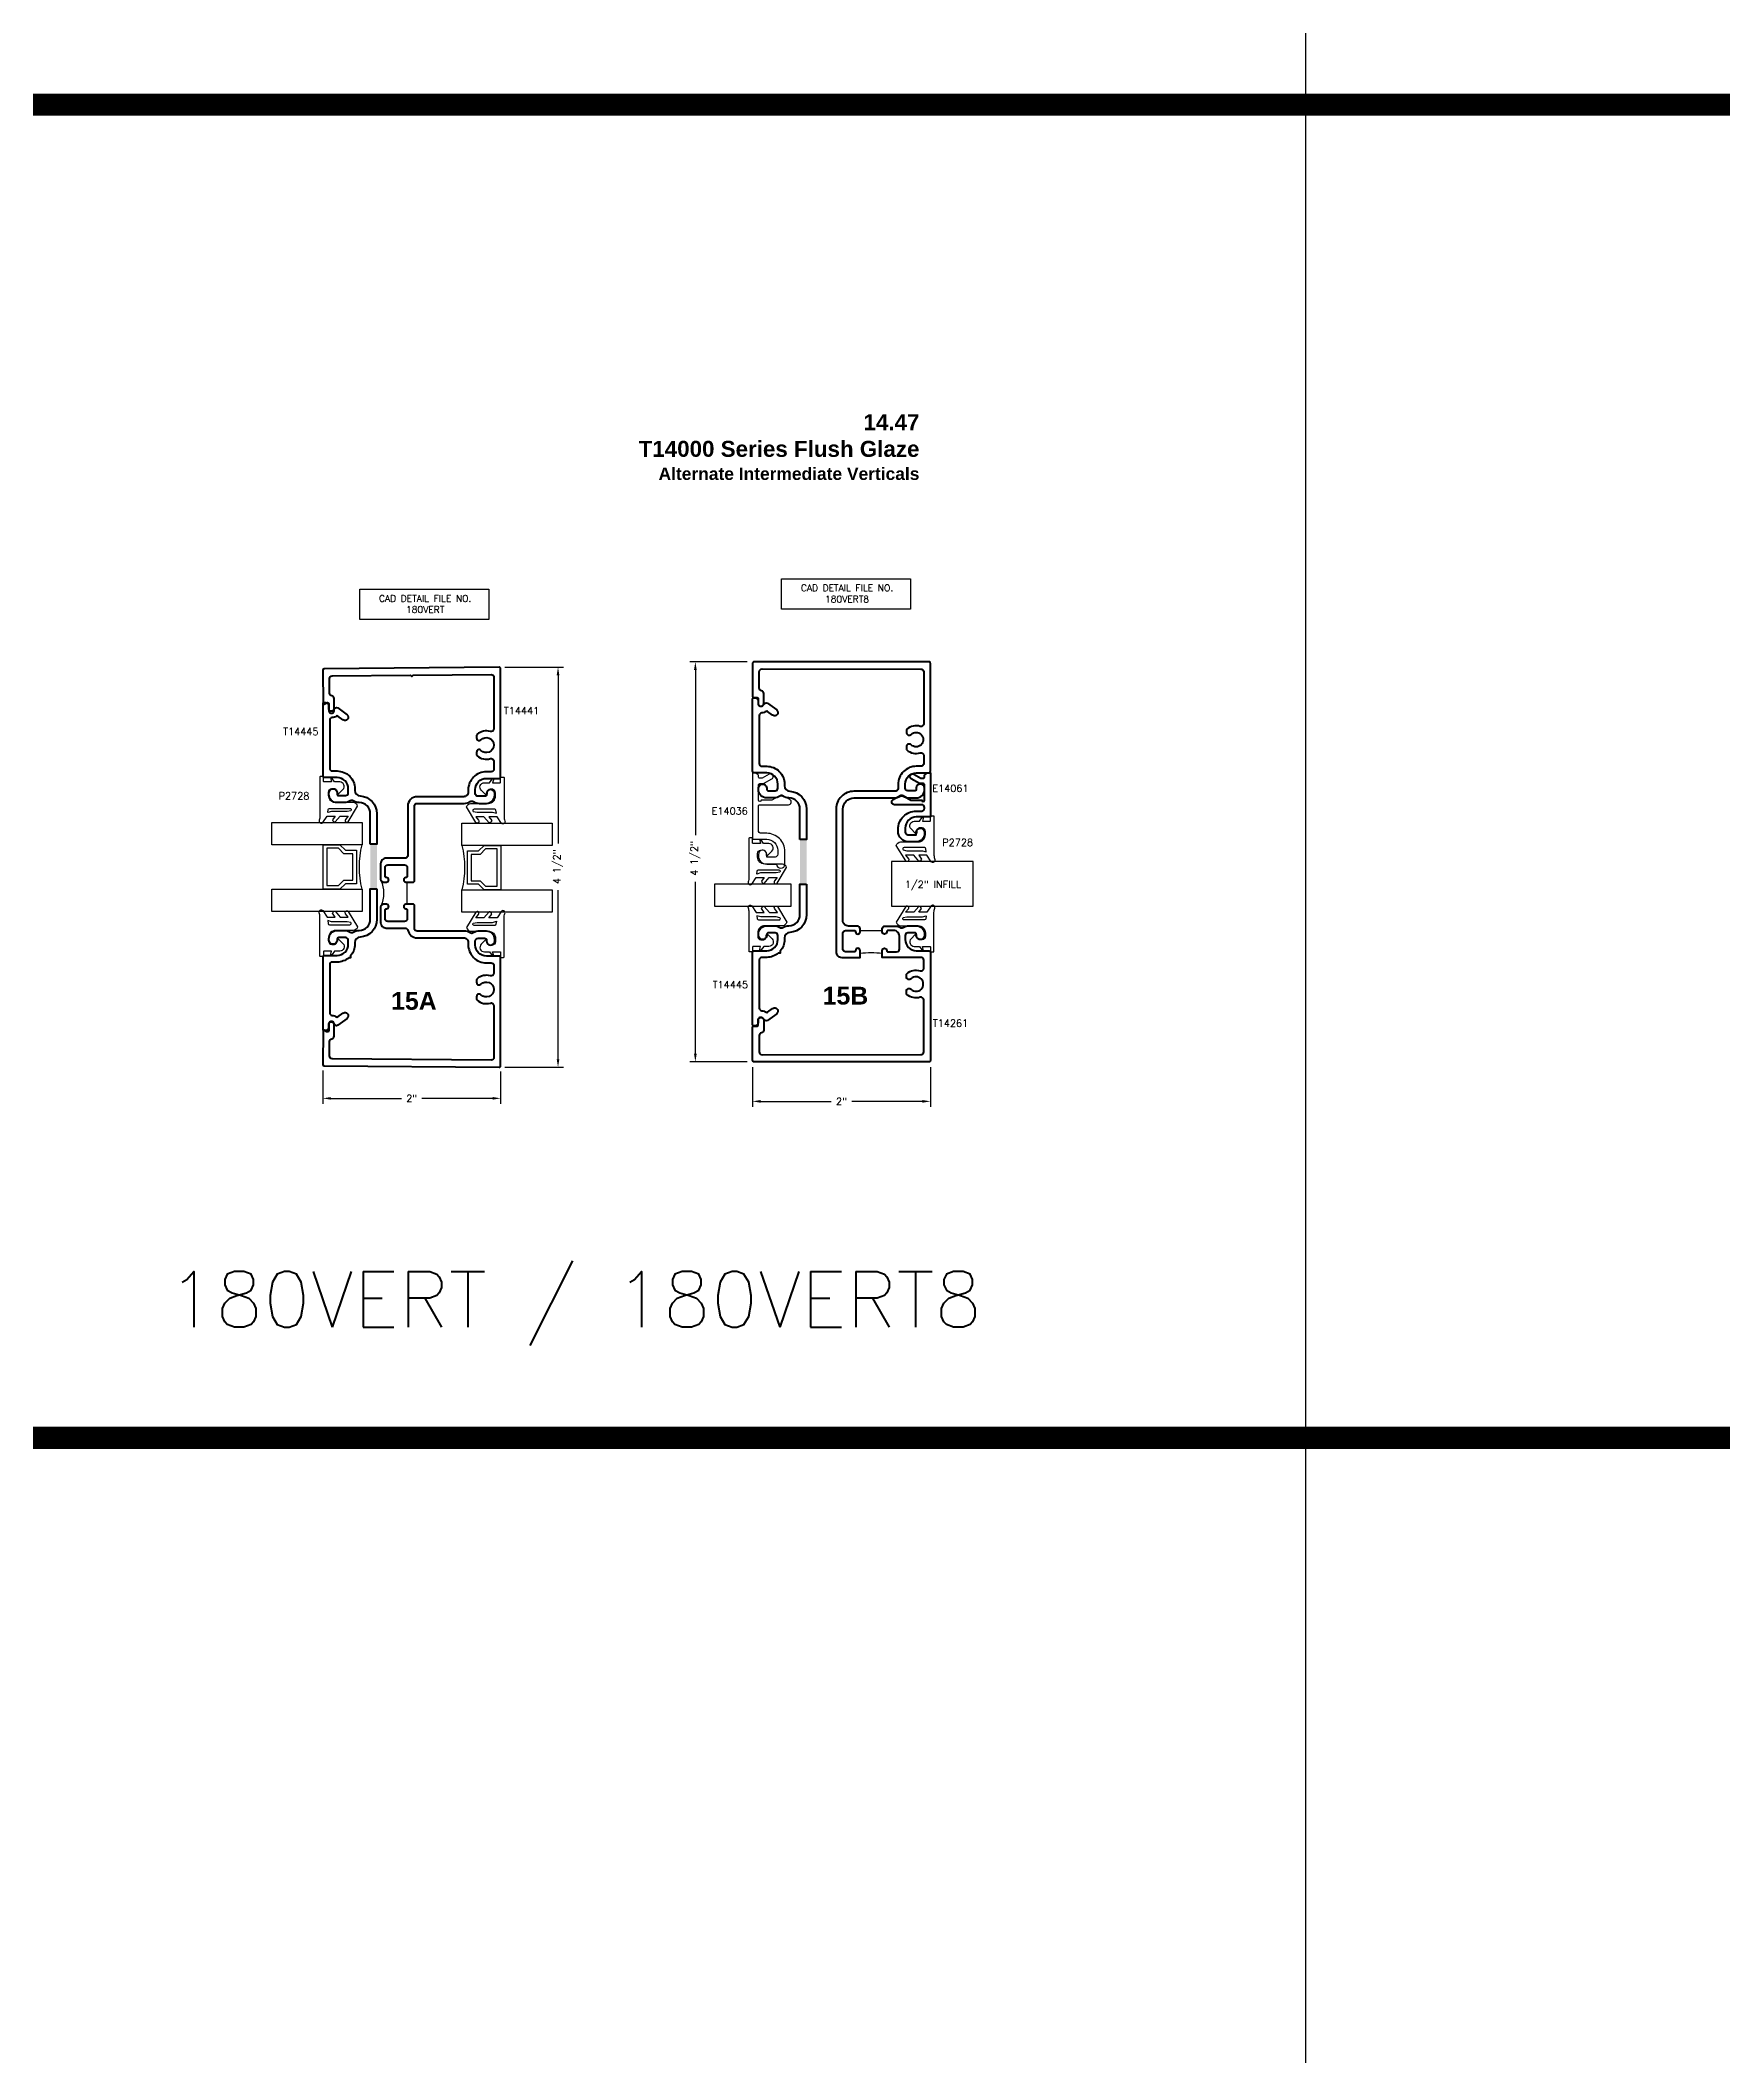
# Model space of a CAD drawing. Extents: x 0 to 152, y -15 to 75.
# Drawn here: x 63.05 to 81.98, y 7.93 to 30.6 of the extents above; entities that cross this region are included whole.
import ezdxf

# ---------------------------------------------------------------- set-up
doc = ezdxf.new("R2010")
doc.units = 0
doc.header["$MEASUREMENT"] = 0
doc.header["$PDMODE"] = 3
doc.layers.get('DEFPOINTS').update_dxf_attribs({"linetype": 'CONTINUOUS'})
for name, color, linetype in [('R-ANNO-DIMS', 3, 'CONTINUOUS'), ('R-ANNO-TEXT', 6, 'CONTINUOUS'), ('R-Det1', 4, 'CONTINUOUS'), ('R-Det2', 2, 'CONTINUOUS'), ('R-OTLN', 1, 'CONTINUOUS'), ('R-PAT1', 5, 'CONTINUOUS'), ('TITLE', 7, 'CONTINUOUS')]:
    doc.layers.add(name, color=color, linetype=linetype)
doc.styles.get("Standard").update_dxf_attribs({"font": 'simplex'})
doc.dimstyles.new('1X', dxfattribs={"dimtxt": 0.08, "dimasz": 0.09, "dimexe": 0.0625, "dimexo": 0.0625, "dimgap": 0.062, "dimtad": 0, "dimdec": 5, "dimzin": 4, "dimdsep": 46, "dimlunit": 5, "dimtxsty": 'Standard', "dimcen": 0, "dimclrd": 256, "dimclre": 256, "dimclrt": 256, "dimadec": 0, "dimazin": 1, "dimtfac": 1, "dimtdec": 5, "dimtofl": 0, "dimtmove": 0, "dimatfit": 3, "dimfxl": 1, "dimfrac": 2, "dimtolj": 1, "dimtzin": 4, "dimarcsym": 0})

# ---------------------------------------------------------------- blocks, each defined once
blk = doc.blocks.new('*D56')
at = {"layer": 'DEFPOINTS', "color": 0}
for p in [(66.229, 19.075), (68.229, 19.063), (68.229, 18.698)]:
    blk.add_point(p, dxfattribs=at)
at = {"layer": 'R-ANNO-DIMS', "lineweight": -2}
for p, q in [((66.229, 19.012), (66.229, 18.635)), ((68.229, 19), (68.229, 18.635)), ((66.319, 18.698), (67.113, 18.698)), ((68.139, 18.698), (67.344, 18.698))]:
    blk.add_line(p, q, dxfattribs=at)
at = {"layer": 'R-ANNO-DIMS'}
for points in [[(66.319, 18.713), (66.319, 18.683), (66.229, 18.698)], [(68.139, 18.713), (68.139, 18.683), (68.229, 18.698)]]:
    blk.add_solid(points, dxfattribs=at)
at = {"layer": 'R-ANNO-DIMS', "insert": (67.229, 18.698), "char_height": 0.08, "attachment_point": 5}
blk.add_mtext('\\A1;2"', dxfattribs=at)
blk = doc.blocks.new('*D57')
at = {"layer": 'DEFPOINTS', "color": 0}
for p in [(68.214, 23.548), (68.214, 19.048), (68.875, 19.048)]:
    blk.add_point(p, dxfattribs=at)
at = {"layer": 'R-ANNO-DIMS', "lineweight": -2}
for p, q in [((68.276, 23.548), (68.938, 23.548)), ((68.875, 23.458), (68.875, 21.565)), ((68.875, 19.138), (68.875, 21.041)), ((68.276, 19.048), (68.938, 19.048))]:
    blk.add_line(p, q, dxfattribs=at)
at = {"layer": 'R-ANNO-DIMS'}
for points in [[(68.86, 23.458), (68.89, 23.458), (68.875, 23.548)], [(68.86, 19.138), (68.89, 19.138), (68.875, 19.048)]]:
    blk.add_solid(points, dxfattribs=at)
at = {"layer": 'R-ANNO-DIMS', "insert": (68.875, 21.303), "char_height": 0.08, "attachment_point": 5, "rotation": 90}
blk.add_mtext('\\A1;4 1/2"', dxfattribs=at)
blk = doc.blocks.new('P2728 gasket')
at = {"layer": 'R-Det2'}
blk.add_lwpolyline([(86.461, 33.362), (86.567, 33.537, 0.301952), (86.52, 33.577), (86.32, 33.577, -0.414214), (86.24, 33.657), (86.24, 33.695, -0.388879), (86.276, 33.735), (86.292, 33.736, -0.440011), (86.336, 33.696), (86.336, 33.682, 0.668179), (86.353, 33.675), (86.401, 33.724, 0.668179), (86.366, 33.809), (86.307, 33.809), (86.279, 33.849, 0.836323), (86.264, 33.842), (86.273, 33.809), (86.189, 33.809, -0.414214), (86.183, 33.815), (86.183, 33.865, 0.414214), (86.177, 33.871), (86.149, 33.871, 0.414214), (86.143, 33.865), (86.143, 33.427, -0.083245), (86.135, 33.378), (86.135, 33.378)], format="xyb", dxfattribs=at)
for points in [[(86.174, 33.352), (86.223, 33.426), (86.314, 33.426), (86.283, 33.384)], [(86.313, 33.359), (86.371, 33.426), (86.462, 33.426), (86.431, 33.388)]]:
    blk.add_lwpolyline(points, dxfattribs=at)
at = {"layer": 'R-Det2', "lineweight": 25}
blk.add_lwpolyline([(86.235, 33.499, -0.372312), (86.249, 33.512), (86.48, 33.512, -0.668179), (86.49, 33.486), (86.448, 33.478), (86.274, 33.478), (86.23, 33.465)], format="xyb", close=True, dxfattribs=at)
at = {"layer": 'R-Det2', "ltscale": 0.1}
for centre, radius, start, end in [((86.157, 33.369), 0.0237, 157.7655, 314.5007), ((86.313, 33.388), 0.0297, 188.4603, 270), ((86.446, 33.375), 0.0199, 139.7022, 319.7022)]:
    blk.add_arc(centre, radius, start, end, dxfattribs=at)
blk = doc.blocks.new('*D152')
at = {"layer": 'DEFPOINTS', "color": 0}
for p in [(71.064, 23.609), (70.42, 19.109), (71.064, 19.109)]:
    blk.add_point(p, dxfattribs=at)
at = {"layer": 'R-ANNO-DIMS', "lineweight": -2}
for p, q in [((71.002, 23.609), (70.357, 23.609)), ((70.42, 23.519), (70.42, 21.659)), ((70.42, 19.199), (70.42, 21.135)), ((71.002, 19.109), (70.357, 19.109))]:
    blk.add_line(p, q, dxfattribs=at)
at = {"layer": 'R-ANNO-DIMS'}
for points in [[(70.405, 23.519), (70.435, 23.519), (70.42, 23.609)], [(70.405, 19.199), (70.435, 19.199), (70.42, 19.109)]]:
    blk.add_solid(points, dxfattribs=at)
at = {"layer": 'R-ANNO-DIMS', "insert": (70.42, 21.397), "char_height": 0.08, "attachment_point": 5, "rotation": 90}
blk.add_mtext('\\A1;4 1/2"', dxfattribs=at)
blk = doc.blocks.new('*D153')
at = {"layer": 'DEFPOINTS', "color": 0}
for p in [(71.064, 19.109), (73.064, 19.109), (73.064, 18.664)]:
    blk.add_point(p, dxfattribs=at)
at = {"layer": 'R-ANNO-DIMS', "lineweight": -2}
for p, q in [((71.064, 19.047), (71.064, 18.601)), ((73.064, 19.047), (73.064, 18.601)), ((71.154, 18.664), (71.949, 18.664)), ((72.974, 18.664), (72.179, 18.664))]:
    blk.add_line(p, q, dxfattribs=at)
at = {"layer": 'R-ANNO-DIMS'}
for points in [[(71.154, 18.679), (71.154, 18.649), (71.064, 18.664)], [(72.974, 18.679), (72.974, 18.649), (73.064, 18.664)]]:
    blk.add_solid(points, dxfattribs=at)
at = {"layer": 'R-ANNO-DIMS', "insert": (72.064, 18.664), "char_height": 0.08, "attachment_point": 5}
blk.add_mtext('\\A1;2"', dxfattribs=at)

msp = doc.modelspace()

# ---------------------------------------------------------------- hatches: boundary and pattern name
at = {"layer": 'R-PAT1'}
for points in [[(66.7631257, 21.5561096), (66.8381257, 21.5561096), (66.8381257, 21.0561096), (66.7631257, 21.0561096)], [(71.5960364, 21.6091154), (71.6710364, 21.6091154), (71.6710364, 21.1091154), (71.5960364, 21.1091154)]]:
    msp.add_hatch(color=256, dxfattribs=at).paths.add_polyline_path(points)

# ---------------------------------------------------------------- linework, layer by layer
at = {"layer": 'R-ANNO-TEXT'}
for points in [[(71.3894166, 24.5437012), (72.8408966, 24.5437012), (72.8408966, 24.2016383), (71.3894166, 24.2016383)], [(66.6436858, 24.4263522), (68.0951658, 24.4263522), (68.0951658, 24.0842893), (66.6436858, 24.0842893)]]:
    msp.add_lwpolyline(points, close=True, dxfattribs=at)
at = {"layer": 'R-Det1', "lineweight": 50}
for points in [[(66.7631257, 21.5561096), (66.7631257, 21.9001101, 0.4135158467), (66.6384235, 22.0251098, -0.143455795), (66.5714257, 22.0449096, 0.2925397147), (66.5379257, 22.0449096, -0.1452865705), (66.4704257, 22.0251096), (66.3901257, 22.0251096, -0.4150537634), (66.2971257, 22.1181096), (66.2971257, 22.1346096, -1.0129010917), (66.3901257, 22.1334096), (66.3901257, 22.1251096, 0.4142135624), (66.4101257, 22.1051096), (66.4841257, 22.1051096, 0.4161327233), (66.5151257, 22.1361096), (66.5151257, 22.1811096, 0.4142135624), (66.3901257, 22.3061096), (66.2511257, 22.3061096, -0.4142135624), (66.2311257, 22.3261096), (66.2311257, 23.1401096, -0.4142135624), (66.2411257, 23.1501096), (66.2621257, 23.1501096, -0.4129032258), (66.2931257, 23.1191096), (66.2931257, 23.0871096, 0.6690389661), (66.3460257, 23.0651096), (66.3717019, 23.0908536, -0.3726509123), (66.3978086, 23.0927705), (66.5026257, 23.0147096, -0.2383281561), (66.5151257, 22.9899096), (66.5151257, 22.9866096, -0.6157428407), (66.4552257, 22.9565096), (66.3995257, 22.9980096, 0.3082190999), (66.3823257, 22.9985096, -0.1213374475), (66.3341257, 22.9815096, 0.3842927381), (66.3061257, 22.9507096), (66.3061257, 22.4111096, 0.4166706115), (66.3361257, 22.3811096), (66.3901257, 22.3811096, -0.4142135624), (66.5901257, 22.1811096), (66.5901257, 22.1617353, 0.3986406071), (66.6488127, 22.0998238, -0.3986406071), (66.8381257, 21.9001096), (66.8381257, 21.5561096)], [(71.5960364, 21.6091154), (71.5960364, 21.9531159, 0.4135158467), (71.4713343, 22.0781156, -0.143455795), (71.4043364, 22.0979154, 0.2925397147), (71.3708364, 22.0979154, -0.1452865705), (71.3033364, 22.0781154), (71.2230364, 22.0781154, -0.4150537634), (71.1300364, 22.1711154), (71.1300364, 22.1876154, -1.0129010917), (71.2230364, 22.1864154), (71.2230364, 22.1781154, 0.4142135624), (71.2430364, 22.1581154), (71.3170364, 22.1581154, 0.4161327233), (71.3480364, 22.1891154), (71.3480364, 22.2341154, 0.4142135624), (71.2230364, 22.3591154), (71.0840364, 22.3591154, -0.4142135624), (71.0640364, 22.3791154), (71.0640364, 23.1931154, -0.4142135624), (71.0740364, 23.2031154), (71.0950364, 23.2031154, -0.4129032258), (71.1260364, 23.1721154), (71.1260364, 23.1401154, 0.6690389661), (71.1789364, 23.1181154), (71.2046127, 23.1438594, -0.3726509123), (71.2307193, 23.1457763), (71.3355364, 23.0677154, -0.2383281561), (71.3480364, 23.0429154), (71.3480364, 23.0396154, -0.6157428407), (71.2881364, 23.0095154), (71.2324364, 23.0510154, 0.3082190999), (71.2152364, 23.0515154, -0.1213374475), (71.1670364, 23.0345154, 0.3842927381), (71.1390364, 23.0037154), (71.1390364, 22.4641154, 0.4166706115), (71.1690364, 22.4341154), (71.2230364, 22.4341154, -0.4142135624), (71.4230364, 22.2341154), (71.4230364, 22.2147411, 0.3986406071), (71.4817235, 22.1528297, -0.3986406071), (71.6710364, 21.9531154), (71.6710364, 21.6091154)], [(72.8785735, 22.3461674), (72.9565845, 22.3011154), (72.9830364, 22.3011154, 0.4142135624), (72.9980364, 22.3161154), (72.9980364, 22.3302285, -0.2678077575), (73.0055296, 22.3432149), (73.0330364, 22.3591154), (73.0640364, 22.3591154), (73.0640364, 21.8641154), (72.9050364, 21.8641154, 0.4142135624), (72.7800364, 21.7391154), (72.7800364, 21.6941154, 0.4129032258), (72.8110364, 21.6631154), (72.9050364, 21.6631154), (72.9050364, 21.6926154, -1), (72.9980364, 21.6926154), (72.9980364, 21.6761154, -0.4150537634), (72.9050364, 21.5831154), (72.8250364, 21.5831154, -0.4120367457), (72.7000364, 21.7071154), (72.7000364, 21.7251154, -0.4142135624), (72.9050364, 21.9301154), (72.9670364, 21.9301154, 0.4142135624), (72.9980364, 21.9611154), (72.9980364, 21.9711154, 0.4142135624), (72.9670364, 22.0021154), (72.6595364, 22.0021154, -0.7660915713), (72.6440364, 22.0599154), (72.7223364, 22.1051154, -0.2613254343), (72.7544364, 22.1045154), (72.8452364, 22.0521154), (72.9670364, 22.0521154, 0.4133333333), (72.9820364, 22.0371154), (72.9830364, 22.0371154, 0.4133333333), (72.9980364, 22.0521154), (72.9980364, 22.2241154, 0.4142135624), (72.9830364, 22.2391154), (72.9400364, 22.2391154), (72.8475735, 22.2924674, -1)], [(71.6710364, 21.1091154), (71.6710364, 20.7651154, -0.3986406071), (71.4817235, 20.5654011, 0.3986406071), (71.4230364, 20.5034897), (71.4230364, 20.4841154, -0.1786830484), (71.3750644, 20.3541635), (71.3750644, 20.3320874), (71.3529884, 20.3320874, -0.1786830484), (71.2230364, 20.2841154), (71.1690364, 20.2841154, 0.4133333333), (71.1390364, 20.2541154), (71.1390364, 19.7144154, 0.3842927381), (71.1670364, 19.6836154, -0.1250270914), (71.2152364, 19.6666154, 0.3082190999), (71.2324364, 19.6671154), (71.2881364, 19.7086154, -0.6157428407), (71.3480364, 19.6785154), (71.3480364, 19.6753154, -0.2391768851), (71.3355364, 19.6504154), (71.2306988, 19.5724275, -0.3721215311), (71.2046195, 19.5743323), (71.1789364, 19.6000154, 0.667873573), (71.1260364, 19.5781154), (71.1260364, 19.5461154, -0.4161327233), (71.0950364, 19.5151154), (71.0740364, 19.5151154, -0.4142135624), (71.0640364, 19.5251154), (71.0640364, 20.3391154, -0.4142135624), (71.0840364, 20.3591154), (71.2230364, 20.3591154, 0.4142135624), (71.3480364, 20.4841154), (71.3480364, 20.5291154, 0.4129032258), (71.3170364, 20.5601154), (71.2430364, 20.5601154, 0.4142135624), (71.2230364, 20.5401154), (71.2230364, 20.5317154, -1.0118394562), (71.1300364, 20.5306154), (71.1300364, 20.5471154, -0.4139789032), (71.2230364, 20.6401154), (71.3033364, 20.6401154, -0.1438656715), (71.3708364, 20.6202154, 0.2925397147), (71.4043364, 20.6202154, -0.1425656593), (71.471592, 20.6401145, 0.4129124678), (71.5960364, 20.7651133), (71.5960364, 21.1091154)], [(66.8381257, 21.0561096), (66.8381257, 20.7121096, -0.3986406071), (66.6488127, 20.5123953, 0.3986406071), (66.5901257, 20.4504839), (66.5901257, 20.4311096, -0.1786830484), (66.5421536, 20.3011577), (66.5421536, 20.2790816), (66.5200776, 20.2790816, -0.1786830484), (66.3901257, 20.2311096), (66.3361257, 20.2311096, 0.4133333333), (66.3061257, 20.2011096), (66.3061257, 19.6614096, 0.3842927381), (66.3341257, 19.6306096, -0.1250270914), (66.3823257, 19.6136096, 0.3082190999), (66.3995257, 19.6141096), (66.4552257, 19.6556096, -0.6157428407), (66.5151257, 19.6255096), (66.5151257, 19.6223096, -0.2391768851), (66.5026257, 19.5974096), (66.3977881, 19.5194217, -0.3721215311), (66.3717088, 19.5213265), (66.3460257, 19.5470096, 0.667873573), (66.2931257, 19.5251096), (66.2931257, 19.4931096, -0.4161327233), (66.2621257, 19.4621096), (66.2411257, 19.4621096, -0.4142135624), (66.2311257, 19.4721096), (66.2311257, 20.2861096, -0.4142135624), (66.2511257, 20.3061096), (66.3901257, 20.3061096, 0.4142135624), (66.5151257, 20.4311096), (66.5151257, 20.4761096, 0.4129032258), (66.4841257, 20.5071096), (66.4101257, 20.5071096, 0.4142135624), (66.3901257, 20.4871096), (66.3901257, 20.4787096, -1.0118394562), (66.2971257, 20.4776096), (66.2971257, 20.4941096, -0.4139789032), (66.3901257, 20.5871096), (66.4704257, 20.5871096, -0.1438656715), (66.5379257, 20.5672096, 0.2925397147), (66.5714257, 20.5672096, -0.1425656593), (66.6386812, 20.5871087, 0.4129124678), (66.7631257, 20.7121075), (66.7631257, 21.0561096)]]:
    msp.add_lwpolyline(points, format="xyb", close=True, dxfattribs=at)
at = {"layer": 'R-Det1'}
msp.add_lwpolyline([(71.4271946, 21.4571154), (71.4271946, 21.4751154, 0.4142135624), (71.2221946, 21.6801154), (71.1601946, 21.6801154, -0.4142135624), (71.1291946, 21.7111154), (71.1291946, 21.9871154, -0.4142135624), (71.1441946, 22.0021154), (71.4676946, 22.0021154, 0.7660915713), (71.4831946, 22.0599154), (71.4048946, 22.1051154, 0.2613254343), (71.3727946, 22.1045154), (71.2819946, 22.0521154), (71.1601946, 22.0521154, -0.4133333333), (71.1451946, 22.0371154), (71.1441946, 22.0371154, -0.4133333333), (71.1291946, 22.0521154), (71.1291946, 22.2241154, -0.4142135624), (71.1441946, 22.2391154), (71.1871946, 22.2391154), (71.2796576, 22.2924674, 1), (71.2486576, 22.3461674), (71.1706465, 22.3011154), (71.1441946, 22.3011154, -0.4142135624), (71.1291946, 22.3161154), (71.1291946, 22.3302285, 0.2678077575), (71.1217015, 22.3432149), (71.0941946, 22.3591154), (71.0631946, 22.3591154), (71.0631946, 21.6141154), (71.2221946, 21.6141154, -0.4142135624), (71.3471946, 21.4891154), (71.3471946, 21.4441154, -0.4129032258), (71.3161946, 21.4131154), (71.2221946, 21.4131154), (71.2221946, 21.4426154, 1), (71.1291946, 21.4426154), (71.1291946, 21.4261154, 0.4150537634), (71.2221946, 21.3331154), (71.3334946, 21.3331154, 1), (71.4271946, 21.3331154), (71.4271946, 21.4661154)], format="xyb", dxfattribs=at)
at = {"layer": 'R-Det2'}
for points in [[(66.6710364, 21.0512416), (66.6710363, 20.8012416), (65.6569526, 20.8012416), (65.6569526, 21.0512416), (66.2330363, 21.0512416), (66.2330363, 21.5512416), (65.6569526, 21.5512416), (65.6569526, 21.8012416), (66.6710363, 21.8012416), (66.6710363, 21.5512416), (66.2330363, 21.5512416), (66.4210363, 21.5512416), (66.4830363, 21.4892416), (66.6080363, 21.4892416), (66.6080363, 21.1132416), (66.4830363, 21.1132416), (66.4210363, 21.0512416), (66.2330363, 21.0512416), (66.6710363, 21.0512416, -0.1233101835), (66.6710363, 21.5512416, 0.8755579354)], [(67.7930803, 21.5443011), (67.7930804, 21.7943011), (68.8071641, 21.7943011), (68.8071641, 21.5443011), (68.2310804, 21.5443011), (68.2310804, 21.0443011), (68.8071641, 21.0443011), (68.8071641, 20.7943011), (67.7930804, 20.7943011), (67.7930804, 21.0443011), (68.2310804, 21.0443011), (68.0430804, 21.0443011), (67.9810804, 21.1063011), (67.8560804, 21.1063011), (67.8560804, 21.4823011), (67.9810804, 21.4823011), (68.0430804, 21.5443011), (68.2310804, 21.5443011), (67.7930804, 21.5443011, -0.1233101835), (67.7930804, 21.0443011, 0.8755579354)]]:
    msp.add_lwpolyline(points, format="xyb", dxfattribs=at)
for points in [[(66.2730363, 21.0912416), (66.4044678, 21.0912416), (66.4664678, 21.1532416), (66.5680363, 21.1532416), (66.5680363, 21.4492416), (66.4664678, 21.4492416), (66.4044678, 21.5112416), (66.2730363, 21.5112416), (66.2730363, 21.0912416)], [(68.1910804, 21.5043011), (68.0596489, 21.5043011), (67.9976489, 21.4423011), (67.8960804, 21.4423011), (67.8960804, 21.1463011), (67.9976489, 21.1463011), (68.0596489, 21.0843011), (68.1910804, 21.0843011), (68.1910804, 21.5043011)], [(73.545237, 21.3641154), (72.6260364, 21.3641154), (72.6260364, 20.8595367), (73.545237, 20.8595367), (73.545237, 21.3641154)], [(71.4962401, 21.1091472), (70.6336468, 21.1091472), (70.6336468, 20.8591472), (71.4962401, 20.8591472), (71.4962401, 21.1091472)]]:
    msp.add_lwpolyline(points, dxfattribs=at)
at = {"layer": 'R-OTLN', "lineweight": 50}
for points in [[(71.1270079, 23.1402753, 1.000029034), (71.1890079, 23.1402685), (71.1890238, 23.2536429, 0.3582490687), (71.164028, 23.2840602, -0.3582490687), (71.1390323, 23.3144775), (71.1390579, 23.4982357, -0.4142160304), (71.1700625, 23.5292314), (72.9577705, 23.5283303, -0.4167284122), (72.9890364, 23.4973314), (72.9890364, 22.9129364, -0.5046141751), (72.9489188, 22.8833076, 0.2628812439), (72.7990364, 22.8504831, 0.2134217653), (72.7940364, 22.8393028), (72.7940364, 22.8145817, 0.6627717165), (72.8466257, 22.7923353, -2.3639448585), (72.8466257, 22.6760799, 0.6627717165), (72.7940364, 22.6538335), (72.7940364, 22.6291124, 0.2134217653), (72.7990364, 22.617932, 0.2628812439), (72.9489188, 22.5851076, -0.5046141751), (72.9890364, 22.5554787), (72.9890364, 22.4652076, -0.4142135624), (72.9580364, 22.4342076), (72.9050364, 22.4342076, 0.4142135624), (72.7000364, 22.2292076), (72.7000364, 22.1842076, -0.4142135624), (72.6690364, 22.1532076), (72.204286, 22.1532076, 0.4142135624), (72.004286, 21.9532076), (72.004286, 20.5742076), (72.004286, 20.3462076, 0.4142135624), (72.066286, 20.2842076), (72.180286, 20.2842076), (72.2729211, 20.2842076, -0.0632542239), (72.272286, 20.2892076), (72.272286, 20.3612076, 0.4142135624), (72.247286, 20.3862076, 0.4142135624), (72.222286, 20.3612076, -0.4142135624), (72.207286, 20.3462076), (72.110286, 20.3462076, -0.4142135624), (72.079286, 20.3772076), (72.079286, 20.5552076, -0.4142135624), (72.110286, 20.5862076), (72.207286, 20.5862076, -0.4142135624), (72.222286, 20.5712076, 0.4142135624), (72.247286, 20.5462076, 0.4142135624), (72.272286, 20.5712076), (72.272286, 20.6052076, 0.4142135624), (72.241286, 20.6362076), (72.141286, 20.6362076, -0.4142135624), (72.079286, 20.6982076), (72.079286, 21.9532076, -0.4142135624), (72.204286, 22.0782076), (72.6550364, 22.0782076, 0.1450639488), (72.7231454, 22.0983927, -0.2963644577), (72.7569275, 22.0983927, 0.1450639488), (72.8250364, 22.0782076), (72.9050365, 22.0782076, 0.415572152), (72.9980364, 22.1716399), (72.9980364, 22.1877086, 1), (72.9050364, 22.1877086), (72.9050364, 22.1732076, -0.4142135624), (72.8900364, 22.1582076), (72.8110364, 22.1582076, -0.4142135624), (72.7800364, 22.1892076), (72.7800364, 22.2342076, -0.4142135624), (72.9050364, 22.3592076), (73.0440364, 22.3592076, 0.4142135624), (73.0640364, 22.3792076), (73.0640364, 23.5941157, 0.4160038791), (73.0489448, 23.6091154), (71.0790736, 23.6092449, 0.4142160304), (71.0640713, 23.594247), (71.0640187, 23.2171405, 0.4160038825), (71.0720664, 23.2091396), (71.1070176, 23.2091347, -0.4142135624), (71.1270148, 23.1891319)], [(67.2496083, 21.131649), (67.2596083, 21.141649), (67.2596083, 21.9857615, -0.4142135624), (67.2906083, 22.0167615), (67.8196083, 22.0167615, 0.1450639488), (67.8877173, 22.0369466, -0.2963644577), (67.9214993, 22.0369466, 0.1450639488), (67.9896083, 22.0167615), (68.0696083, 22.0167615, 0.4155724693), (68.1626083, 22.1101938), (68.1626083, 22.1262625, 1), (68.0696083, 22.1262625), (68.0696083, 22.1117615, -0.4142135624), (68.0546083, 22.0967615), (67.9756083, 22.0967615, -0.4142135624), (67.9446083, 22.1277615), (67.9446083, 22.1727615, -0.4142135624), (68.0696083, 22.2977615), (68.2136083, 22.2977615, 0.4142135624), (68.2286083, 22.3127615), (68.2286083, 23.5326696, 0.4160038791), (68.2135166, 23.5476693), (66.2436449, 23.5307702, 0.4142058065), (66.2287738, 23.5156791), (66.2319991, 23.1385493, 0.5773500035), (66.2440579, 23.131724), (66.2724162, 23.1484216, -0.5773500035), (66.2950264, 23.1356241), (66.2956541, 23.0622344, 1.000029034), (66.3576518, 23.0627666), (66.3565112, 23.196136, 0.3582490687), (66.331252, 23.2263349, -0.3582490687), (66.3059928, 23.2565338), (66.3045923, 23.4202898, -0.4142058065), (66.3353253, 23.4515537), (67.2139608, 23.4590914), (67.2289624, 23.4440898), (67.2442675, 23.4593514), (68.1223423, 23.4668842, -0.4167284122), (68.1536083, 23.4358854), (68.1536083, 22.8551492, -0.5028435991), (68.1136581, 22.8254693, 0.2556484292), (67.9638505, 22.7939002, 0.2190376255), (67.9586083, 22.7825078), (67.9586083, 22.7521732, 0.6705407069), (68.0074692, 22.7321209, -2.4366677679), (68.0074692, 22.6134021, 0.6705407069), (67.9586083, 22.5933498), (67.9586083, 22.5630152, 0.2190376255), (67.9638505, 22.5516229, 0.2556484292), (68.1136581, 22.5200538, -0.5028435991), (68.1536083, 22.4903739), (68.1536083, 22.4037615, -0.4142135624), (68.1226083, 22.3727615), (68.0696083, 22.3727615, 0.4142135624), (67.8646083, 22.1677615), (67.8646083, 22.1417615, -0.4142135624), (67.8146083, 22.0917615), (67.2906083, 22.0917615, 0.4142135624), (67.1846083, 21.9857615), (67.1846083, 21.430899, -0.4142135624), (67.1533583, 21.399649), (66.9416083, 21.399649, 0.4142135624), (66.8796083, 21.337649), (66.8796083, 21.162649, 0.4142135624), (66.9106083, 21.131649), (66.9446083, 21.131649, 0.4142135624), (66.9696083, 21.156649, 0.4142135624), (66.9446083, 21.181649, -0.4142135624), (66.9296083, 21.196649), (66.9296083, 21.293649, -0.4142135624), (66.9606083, 21.324649), (67.1486083, 21.324649, -0.4142135624), (67.1796083, 21.293649), (67.1796083, 21.196649, -0.4142135624), (67.1646083, 21.181649, 0.4142135624), (67.1396083, 21.156649, 0.4142135624), (67.1646083, 21.131649), (67.1796083, 21.131649)], [(67.1796083, 20.881649), (67.1646083, 20.881649, 0.4142135624), (67.1396083, 20.856649, 0.4142135624), (67.1646083, 20.831649, -0.4142135624), (67.1796083, 20.816649), (67.1796083, 20.719649, -0.4142135624), (67.1486083, 20.688649), (66.9606083, 20.688649, -0.4142135624), (66.9296083, 20.719649), (66.9296083, 20.816649, -0.4142135624), (66.9446083, 20.831649, 0.4142135624), (66.9696083, 20.856649, 0.4142135624), (66.9446083, 20.881649), (66.9106083, 20.881649, 0.4142135624), (66.8796083, 20.850649), (66.8796083, 20.675649, 0.4142135624), (66.9416083, 20.613649), (67.1563179, 20.613649, -0.3569974072), (67.1867048, 20.588784, 0.3569974072), (67.2906083, 20.5037615), (67.8146083, 20.5037615, -0.4142135624), (67.8646083, 20.4537615), (67.8646083, 20.4277615, 0.4142135624), (68.0696083, 20.2227615), (68.1226083, 20.2227615, -0.4142135624), (68.1536083, 20.1917615), (68.1536083, 20.1051492, -0.5028435991), (68.1136581, 20.0754693, 0.2556484292), (67.9638505, 20.0439002, 0.2190376255), (67.9586083, 20.0325078), (67.9586083, 20.0021732, 0.6705407069), (68.0074692, 19.9821209, -2.4366677679), (68.0074692, 19.8634021, 0.6705407069), (67.9586083, 19.8433498), (67.9586083, 19.8130152, 0.2190376255), (67.9638505, 19.8016229, 0.2556484292), (68.1136581, 19.7700538, -0.5028435991), (68.1536083, 19.7403739), (68.1536083, 19.1596377, -0.4167284122), (68.1223423, 19.1286388), (66.3353253, 19.1439693, -0.4142058065), (66.3045923, 19.1752333), (66.3059843, 19.3379893, -0.3582490687), (66.3312435, 19.3681882, 0.3582490687), (66.3565026, 19.3983871), (66.3576518, 19.5327565, 1.000029034), (66.2956541, 19.5332886), (66.2950264, 19.459899, -0.5773500035), (66.2724162, 19.4471015), (66.2440579, 19.4637991, 0.5773500035), (66.2319991, 19.4569737), (66.2287738, 19.0798439, 0.4142058065), (66.2436449, 19.0647529), (68.2135166, 19.0478537, 0.4160038791), (68.2286083, 19.0628534), (68.2286083, 20.2827615, 0.4142135624), (68.2136083, 20.2977615), (68.0696083, 20.2977615, -0.4142135624), (67.9446083, 20.4227615), (67.9446083, 20.4677615, -0.4142135624), (67.9756083, 20.4987615), (68.0546083, 20.4987615, -0.4142135624), (68.0696083, 20.4837615), (68.0696083, 20.4692605, 1), (68.1626083, 20.4692605), (68.1626083, 20.4853292, 0.415572152), (68.0696084, 20.5787615), (67.9896083, 20.5787615, 0.1450639488), (67.9214993, 20.5585764, -0.2963644577), (67.8877173, 20.5585764, 0.1450639488), (67.8196083, 20.5787615), (67.2906083, 20.5787615, -0.4142135624), (67.2596083, 20.6097615), (67.2596083, 20.871649), (67.2496083, 20.881649)], [(71.1270079, 19.5781399, -1.000029034), (71.1890079, 19.5781466), (71.1890238, 19.4647723, -0.3582490687), (71.164028, 19.434355, 0.3582490687), (71.1390323, 19.4039377), (71.1390579, 19.2201794, 0.4142160304), (71.1700625, 19.1891838), (72.9577705, 19.1900849, 0.4167284122), (72.9890364, 19.2210837), (72.9890364, 19.8054787, 0.5046141751), (72.9489188, 19.8351076, -0.2628812439), (72.7990364, 19.867932, -0.2134217653), (72.7940364, 19.8791124), (72.7940364, 19.9038335, -0.6627717165), (72.8466257, 19.9260799, 2.3639448585), (72.8466257, 20.0423353, -0.6627717165), (72.7940364, 20.0645817), (72.7940364, 20.0893028, -0.2134217653), (72.7990364, 20.1004831, -0.2628812439), (72.9489188, 20.1333076, 0.5046141751), (72.9890364, 20.1629364), (72.9890364, 20.2532076, 0.4142135624), (72.9580364, 20.2842076), (72.9050364, 20.2842076), (72.7001735, 20.2842076), (72.614286, 20.2842076), (72.5216509, 20.2842076, 0.0632542239), (72.522286, 20.2892076), (72.522286, 20.3612076, -0.4142135624), (72.547286, 20.3862076, -0.4142135624), (72.572286, 20.3612076, 0.4142135624), (72.587286, 20.3462076), (72.684286, 20.3462076, 0.4142135624), (72.715286, 20.3772076), (72.715286, 20.5242076, 0.4142135624), (72.653286, 20.5862076), (72.587286, 20.5862076, 0.4142135624), (72.572286, 20.5712076, -0.4142135624), (72.547286, 20.5462076, -0.4142135624), (72.522286, 20.5712076), (72.522286, 20.6052076, -0.4142135624), (72.553286, 20.6362076), (72.6809394, 20.6362076, -0.1738695353), (72.7203374, 20.6220803, 0.3271858311), (72.7569275, 20.6200225, -0.1450639488), (72.8250364, 20.6402076), (72.9050364, 20.6402076, -0.4155724693), (72.9980364, 20.5467753), (72.9980364, 20.5307066, -1), (72.9050364, 20.5307066), (72.9050364, 20.5452076, 0.4142135624), (72.8900364, 20.5602076), (72.8110364, 20.5602076, 0.4142135624), (72.7800364, 20.5292076), (72.7800364, 20.4842076, 0.4142135624), (72.9050364, 20.3592076), (73.0440364, 20.3592076, -0.4142135624), (73.0640364, 20.3392076), (73.0640364, 19.1242995, -0.4160038791), (73.0489448, 19.1092998), (71.0790736, 19.1091703, -0.4142160304), (71.0640713, 19.1241682), (71.0640187, 19.5012746, -0.4160038825), (71.0720664, 19.5092756), (71.1070176, 19.5092805, 0.4142135624), (71.1270148, 19.5292833)]]:
    msp.add_lwpolyline(points, format="xyb", close=True, dxfattribs=at)
at = {"layer": 'R-PAT1'}
for points in [[(66.9307701, 20.8159191), (66.9307701, 20.7189191, 0.4142135624), (66.9617701, 20.6879191), (67.1486083, 20.688649, 0.4142135624), (67.1796083, 20.719649), (67.1796083, 20.816649, 0.4142135624), (67.1646083, 20.831649, -0.4142135624), (67.1396083, 20.856649, -0.4142135624), (67.1646083, 20.881649), (67.1796083, 20.881649), (67.1796083, 21.131649), (67.1646083, 21.131649, -0.4142135624), (67.1396083, 21.156649, -0.4142135624), (67.1646083, 21.181649, 0.4142135624), (67.1796083, 21.196649), (67.1796083, 21.293649, 0.4142135624), (67.1486083, 21.324649), (66.9617701, 21.3239191, 0.4142135624), (66.9307701, 21.2929191), (66.9307701, 21.1959191, 0.4142135624), (66.9457701, 21.1809191, -0.4142135624), (66.9707701, 21.1559191, -0.4142135624), (66.9457701, 21.1309191), (66.9117701, 21.1309191, -0.3026074371), (66.883162, 21.1499784, -0.2003205128), (66.883162, 20.8618598, -0.3026074371), (66.9117701, 20.8809191), (66.9457701, 20.8809191, -0.4142135624), (66.9707701, 20.8559191, -0.4142135624), (66.9457701, 20.8309191, 0.4142135624)], [(72.222286, 20.3612076, -0.4142135624), (72.207286, 20.3462076), (72.110286, 20.3462076, -0.4142135624), (72.079286, 20.3772076), (72.079286, 20.5552076, -0.4142135624), (72.110286, 20.5862076), (72.207286, 20.5862076, -0.4142135624), (72.222286, 20.5712076, 0.4142135624), (72.247286, 20.5462076, 0.4142135624), (72.272286, 20.5712076, -0.4142135624), (72.287286, 20.5862076), (72.507286, 20.5862076, -0.4142135624), (72.522286, 20.5712076), (72.522286, 20.5712076, 0.4142135624), (72.547286, 20.5462076, 0.4142135624), (72.572286, 20.5712076, -0.4142135624), (72.587286, 20.5862076), (72.653286, 20.5862076, -0.4142135624), (72.715286, 20.5242076), (72.715286, 20.3772076, -0.4142135624), (72.684286, 20.3462076), (72.587286, 20.3462076, -0.4142135624), (72.572286, 20.3612076, 0.4142135624), (72.547286, 20.3862076, 0.4142135624), (72.522286, 20.3612076), (72.522286, 20.3272076, 0.3026074371), (72.522286, 20.3272076, 0.0607415268), (72.272286, 20.3272076, 0.3026074371), (72.272286, 20.3272076), (72.272286, 20.3612076, 0.4142135624), (72.247286, 20.3862076, 0.4142135624)]]:
    msp.add_lwpolyline(points, format="xyb", close=True, dxfattribs=at)
at = {"layer": 'TITLE'}
msp.add_line((77.2822225, 74.8789502), (77.2822225, -0.1210498), dxfattribs=at)
at = {"layer": 'TITLE', "const_width": 0.25}
for points in [[(0.25, 29.8789502), (138.9080005, 29.8789502)], [(0.25, 14.8789502), (138.9080005, 14.8789502)]]:
    msp.add_lwpolyline(points, dxfattribs=at)

# ---------------------------------------------------------------- block references
at = {"layer": 'R-Det2'}
for p in [(-19.9462273, -11.551556), (-15.1201584, -12.2435441)]:
    msp.add_blockref('P2728 gasket', p, dxfattribs=at)
at = {"layer": 'R-Det2', "xscale": -1}
for p in [(154.4119613, -11.559904), (159.2473895, -11.9935501)]:
    msp.add_blockref('P2728 gasket', p, dxfattribs=at)
at = {"layer": 'R-Det2', "xscale": -1, "rotation": 180}
for p in [(-15.1184494, 54.2167809), (-19.9462273, 54.1637751)]:
    msp.add_blockref('P2728 gasket', p, dxfattribs=at)
at = {"layer": 'R-Det2', "rotation": 180}
for p in [(159.2473895, 54.2168731), (154.4119613, 54.1554271)]:
    msp.add_blockref('P2728 gasket', p, dxfattribs=at)

# ---------------------------------------------------------------- texts
at = {"layer": 'R-ANNO-TEXT'}
for s, insert, char_height, width, attachment_point in [('CAD DETAIL FILE NO.\\P180VERT', (67.3803681, 24.3607694), 0.075, 1.875, 2), ('CAD DETAIL FILE NO.\\P180VERT8', (72.1260989, 24.4781184), 0.075, 1.875, 2), ('{\\fArial|b1|i0|c0|p34;15A}', (66.9973059, 19.8944381, 6.2106922), 0.2, 7.44, 1), ('{\\fArial|b1|i0|c0|p34;15B}', (71.8519776, 19.9532709, 6.2106922), 0.2, 7.44, 1)]:
    msp.add_mtext(s, dxfattribs=dict(at, insert=insert, char_height=char_height, width=width, attachment_point=attachment_point))
at = {"layer": 'R-ANNO-TEXT', "char_height": 0.08}
for s, insert, attachment_point in [('\\A1;T14441', (68.6635294, 23.0586759), 6), ('T14445', (66.180933, 22.8251461), 6), ('\\A1;E14061', (73.493168, 22.1862516), 6), ('P2728', (65.731354, 22.1013509), 4), ('E14036', (71.0102879, 21.9314308), 6), ('P2728', (73.1976984, 21.5771686), 4), ('1/2" INFILL', (72.7775396, 21.0932027), 4), ('\\A1;T14445', (71.0127158, 19.9772005), 6), ('\\A1;T14261', (73.4893363, 19.5435076), 6)]:
    msp.add_mtext(s, dxfattribs=dict(at, insert=insert, attachment_point=attachment_point))
at = {"layer": 'TITLE'}
msp.add_text('180VERT / 180VERT8', height=0.625, dxfattribs=at).set_placement((64.484686, 16.1240163))
at = {"layer": 'TITLE', "insert": (72.9405971, 26.3959326, 6.2106922), "char_height": 0.18, "width": 7.44, "attachment_point": 3}
msp.add_mtext('{\\fArial|b1|i0|c0|p34;14.47\\PT14000 Series Flush Glaze\\P\\H0.7778x;Alternate Intermediate Verticals}', dxfattribs=at)

# ---------------------------------------------------------------- dimensions: what is measured, and where the dimension line sits
at = {"layer": 'R-ANNO-DIMS'}
for base, p1, p2, picture, middle in [((70.4197191, 19.1091154), (71.0640364, 23.6091154), (71.0640364, 19.1091154), '*D152', (70.4197191, 21.3972451)), ((68.8751185, 19.0478537), (68.2135166, 23.5476693), (68.2135166, 19.0478537), '*D57', (68.8751185, 21.3031608))]:
    dim = msp.add_linear_dim(base=base, p1=p1, p2=p2, angle=90, dimstyle='1X', override={"dimpost": '"'}, dxfattribs=at)
    dim.commit()
    dim.dimension.update_dxf_attribs({"geometry": picture, "text_midpoint": middle, "dimtype": 160})
for base, p1, p2, picture, middle in [((68.2286083, 18.6976514), (66.2287372, 19.0749785), (68.2286083, 19.0628534), '*D56', (67.2286727, 18.6976514)), ((73.0640364, 18.6636112), (71.0640364, 19.1091154), (73.0640364, 19.1091154), '*D153', (72.0640364, 18.6636112))]:
    dim = msp.add_linear_dim(base=base, p1=p1, p2=p2, dimstyle='1X', override={"dimpost": '"'}, dxfattribs=at)
    dim.commit()
    dim.dimension.update_dxf_attribs({"geometry": picture, "text_midpoint": middle})

doc.saveas('drawing.dxf')
